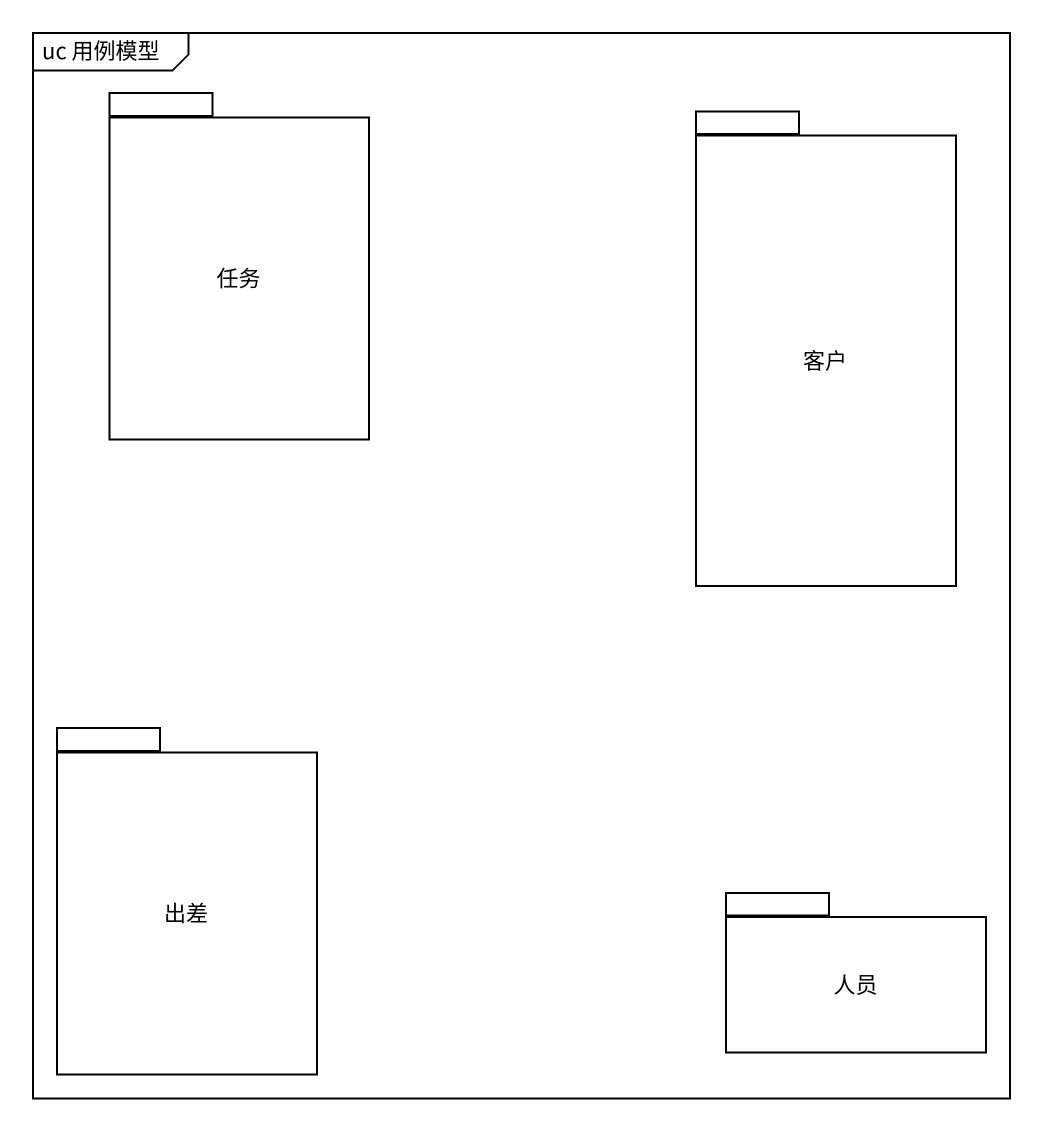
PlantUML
@startuml
mainframe uc 用例模型
package 任务 {
}
package 客户 {
}
package 出差 {
}
package 人员 {
}
@enduml
